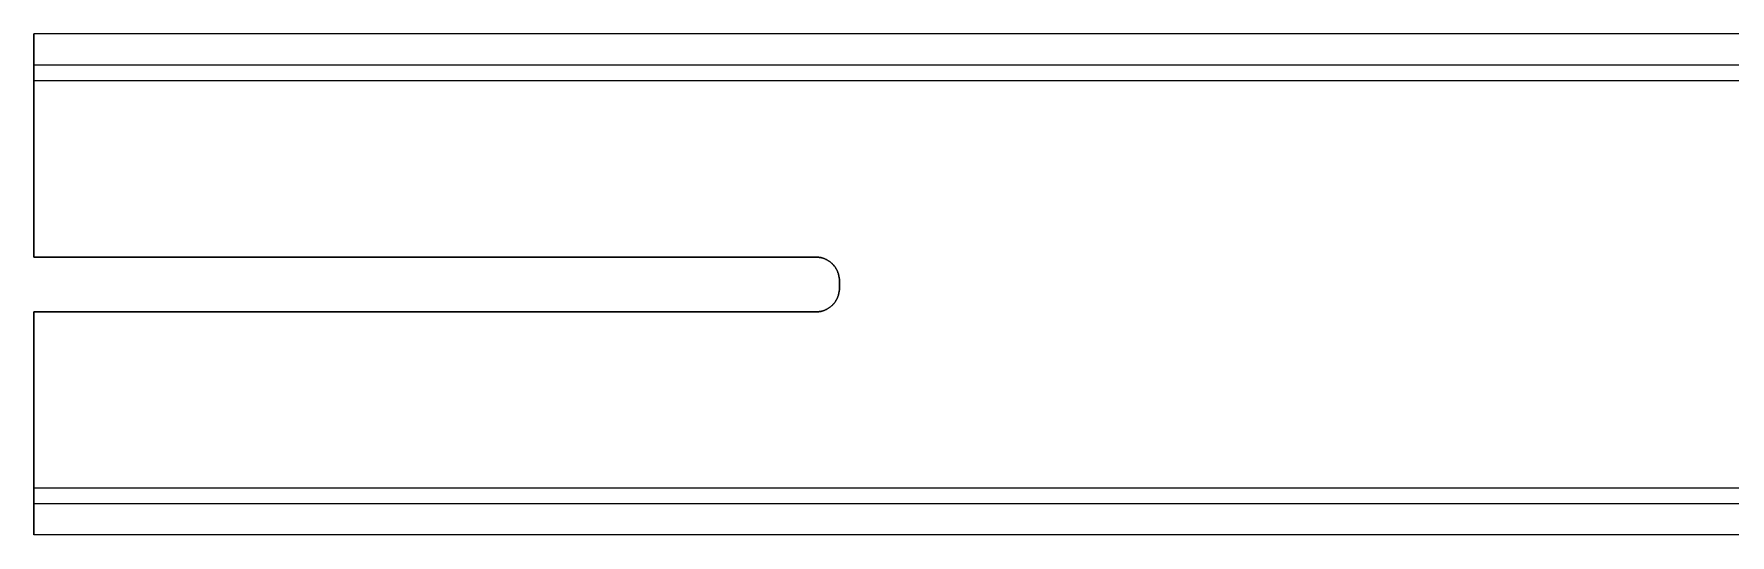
# Model space of a CAD drawing. Header units: inches. Extents: x 2 to 134, y 2 to 86.
# Drawn here: x 21.08 to 34.64, y 43.17 to 47.17 of the extents above; entities that cross this region are included whole.
import ezdxf

# ---------------------------------------------------------------- set-up
doc = ezdxf.new("R2010")
doc.units = ezdxf.units.IN
doc.header["$MEASUREMENT"] = 0

msp = doc.modelspace()

# ---------------------------------------------------------------- linework, layer by layer
at = {"layer": 'OUTLINE'}
for p, q in [((88.92, 47.167), (21.08, 47.167)), ((88.92, 47.167), (21.08, 47.167)), ((21.08, 47.167), (21.08, 47.167)), ((21.08, 47.167), (21.08, 47.166)), ((21.08, 47.166), (21.08, 47.167)), ((21.08, 47.167), (21.08, 47.167)), ((21.08, 47.166), (21.08, 47.166)), ((21.08, 47.166), (21.08, 47.165)), ((21.08, 47.165), (21.08, 47.166)), ((21.08, 47.166), (21.08, 47.166)), ((21.08, 47.165), (21.08, 47.164)), ((21.08, 47.164), (21.08, 47.165)), ((21.08, 47.164), (21.08, 47.163)), ((21.08, 47.163), (21.08, 47.164)), ((21.08, 47.163), (21.08, 47.161)), ((21.08, 47.161), (21.08, 47.163)), ((21.08, 47.161), (21.08, 47.159)), ((21.08, 47.159), (21.08, 47.161)), ((21.08, 47.159), (21.08, 47.158)), ((21.08, 47.158), (21.08, 47.159)), ((21.08, 47.158), (21.08, 47.155)), ((21.08, 47.155), (21.08, 47.158)), ((21.08, 47.155), (21.08, 47.153)), ((21.08, 47.153), (21.08, 47.155)), ((21.08, 47.153), (21.08, 47.151)), ((21.08, 47.151), (21.08, 47.153)), ((21.08, 47.151), (21.08, 47.148)), ((21.08, 47.148), (21.08, 47.151)), ((21.08, 47.148), (21.08, 47.145)), ((21.08, 47.145), (21.08, 47.148)), ((21.08, 47.145), (21.08, 47.142)), ((21.08, 47.142), (21.08, 47.145)), ((21.08, 47.142), (21.08, 47.138)), ((21.08, 47.138), (21.08, 47.142)), ((21.08, 47.138), (21.08, 47.134)), ((21.08, 47.134), (21.08, 47.138)), ((21.08, 47.134), (21.08, 47.131)), ((21.08, 47.131), (21.08, 47.134)), ((21.08, 47.131), (21.08, 47.127)), ((21.08, 47.127), (21.08, 47.131)), ((21.08, 47.127), (21.08, 47.122)), ((21.08, 47.122), (21.08, 47.127)), ((21.08, 47.122), (21.08, 47.118)), ((21.08, 47.118), (21.08, 47.122)), ((21.08, 47.118), (21.08, 47.113)), ((21.08, 47.113), (21.08, 47.118)), ((21.08, 47.113), (21.08, 47.108)), ((21.08, 47.108), (21.08, 47.113)), ((21.08, 47.108), (21.08, 47.103)), ((21.08, 47.103), (21.08, 47.108)), ((21.08, 47.103), (21.08, 47.098)), ((21.08, 47.098), (21.08, 47.103)), ((21.08, 47.098), (21.08, 47.093)), ((21.08, 47.093), (21.08, 47.098)), ((21.08, 47.093), (21.08, 47.087)), ((21.08, 47.087), (21.08, 47.093)), ((21.08, 47.087), (21.08, 47.082)), ((21.08, 47.082), (21.08, 47.087)), ((21.08, 47.082), (21.08, 47.076)), ((21.08, 47.076), (21.08, 47.082)), ((21.08, 47.076), (21.08, 47.07)), ((21.08, 47.07), (21.08, 47.076)), ((21.08, 47.07), (21.08, 47.063)), ((21.08, 47.063), (21.08, 47.07)), ((21.08, 47.063), (21.08, 47.057)), ((21.08, 47.057), (21.08, 47.063)), ((21.08, 47.057), (21.08, 47.05)), ((21.08, 47.05), (21.08, 47.057)), ((21.08, 47.05), (21.08, 47.044)), ((21.08, 47.044), (21.08, 47.05)), ((21.08, 47.044), (21.08, 47.037)), ((21.08, 47.037), (21.08, 47.044)), ((21.08, 47.037), (21.08, 47.03)), ((21.08, 47.03), (21.08, 47.037)), ((21.08, 47.03), (21.08, 47.022)), ((21.08, 47.022), (21.08, 47.03)), ((21.08, 47.022), (21.08, 47.015)), ((21.08, 47.015), (21.08, 47.022)), ((21.08, 47.015), (21.08, 47.008)), ((21.08, 47.008), (21.08, 47.015)), ((21.08, 47.008), (21.08, 47)), ((21.08, 47), (21.08, 47.008)), ((21.08, 47), (21.08, 46.992)), ((21.08, 46.992), (21.08, 47)), ((21.08, 46.992), (21.08, 46.984)), ((21.08, 46.984), (21.08, 46.992)), ((21.08, 46.984), (21.08, 46.977)), ((21.08, 46.977), (21.08, 46.984)), ((21.08, 46.977), (21.08, 46.968)), ((21.08, 46.968), (21.08, 46.977)), ((21.08, 46.968), (21.08, 46.96)), ((21.08, 46.96), (21.08, 46.968)), ((21.08, 46.96), (21.08, 46.952)), ((21.08, 46.952), (21.08, 46.96)), ((21.08, 46.952), (21.08, 46.944)), ((21.08, 46.944), (21.08, 46.952)), ((21.08, 46.944), (21.08, 46.935)), ((21.08, 46.935), (21.08, 46.944)), ((21.08, 46.935), (21.08, 46.927)), ((21.08, 46.927), (21.08, 46.935)), ((21.08, 46.927), (21.08, 46.918)), ((21.08, 46.918), (21.08, 46.927)), ((21.08, 46.918), (21.08, 46.909)), ((21.08, 46.909), (21.08, 46.918)), ((21.08, 46.916), (21.08, 46.917)), ((21.08, 46.917), (21.08, 46.917)), ((21.08, 46.917), (21.08, 46.917)), ((21.08, 46.917), (21.08, 46.917)), ((21.08, 46.917), (21.08, 46.917)), ((21.08, 46.917), (21.08, 46.916)), ((88.92, 46.917), (21.08, 46.917)), ((88.92, 46.917), (21.08, 46.917)), ((21.08, 46.915), (21.08, 46.916)), ((21.08, 46.916), (21.08, 46.916)), ((21.08, 46.916), (21.08, 46.916)), ((21.08, 46.916), (21.08, 46.916)), ((21.08, 46.916), (21.08, 46.916)), ((21.08, 46.916), (21.08, 46.915)), ((21.08, 46.914), (21.08, 46.915)), ((21.08, 46.915), (21.08, 46.915)), ((21.08, 46.915), (21.08, 46.915)), ((21.08, 46.915), (21.08, 46.914)), ((21.08, 46.913), (21.08, 46.914)), ((21.08, 46.914), (21.08, 46.914)), ((21.08, 46.914), (21.08, 46.914)), ((21.08, 46.914), (21.08, 46.913)), ((21.08, 46.912), (21.08, 46.913)), ((21.08, 46.913), (21.08, 46.912)), ((21.08, 46.911), (21.08, 46.912)), ((21.08, 46.912), (21.08, 46.911)), ((21.08, 46.91), (21.08, 46.911)), ((21.08, 46.911), (21.08, 46.91)), ((21.08, 46.909), (21.08, 46.91)), ((21.08, 46.91), (21.08, 46.909)), ((21.08, 46.909), (21.08, 46.901)), ((21.08, 46.908), (21.08, 46.909)), ((21.08, 46.909), (21.08, 46.908)), ((21.08, 46.901), (21.08, 46.909)), ((21.08, 46.907), (21.08, 46.908)), ((21.08, 46.908), (21.08, 46.907)), ((21.08, 46.906), (21.08, 46.907)), ((21.08, 46.907), (21.08, 46.906)), ((21.08, 46.905), (21.08, 46.906)), ((21.08, 46.906), (21.08, 46.905)), ((21.08, 46.903), (21.08, 46.905)), ((21.08, 46.905), (21.08, 46.903)), ((21.08, 46.902), (21.08, 46.903)), ((21.08, 46.903), (21.08, 46.902)), ((21.08, 46.9), (21.08, 46.902)), ((21.08, 46.902), (21.08, 46.9)), ((21.08, 46.901), (21.08, 46.892)), ((21.08, 46.892), (21.08, 46.901)), ((21.08, 46.899), (21.08, 46.9)), ((21.08, 46.9), (21.08, 46.899)), ((21.08, 46.897), (21.08, 46.899)), ((21.08, 46.899), (21.08, 46.897)), ((21.08, 46.896), (21.08, 46.897)), ((21.08, 46.897), (21.08, 46.896)), ((21.08, 46.894), (21.08, 46.896)), ((21.08, 46.896), (21.08, 46.894)), ((21.08, 46.892), (21.08, 46.894)), ((21.08, 46.894), (21.08, 46.892)), ((21.08, 46.892), (21.08, 46.883)), ((21.08, 46.89), (21.08, 46.892)), ((21.08, 46.892), (21.08, 46.89)), ((21.08, 46.883), (21.08, 46.892)), ((21.08, 46.888), (21.08, 46.89)), ((21.08, 46.89), (21.08, 46.888)), ((21.08, 46.886), (21.08, 46.888)), ((21.08, 46.888), (21.08, 46.886)), ((21.08, 46.884), (21.08, 46.886)), ((21.08, 46.886), (21.08, 46.884)), ((21.08, 46.882), (21.08, 46.884)), ((21.08, 46.884), (21.08, 46.882)), ((21.08, 46.883), (21.08, 46.874)), ((21.08, 46.874), (21.08, 46.883)), ((21.08, 46.88), (21.08, 46.882)), ((21.08, 46.882), (21.08, 46.88)), ((21.08, 46.878), (21.08, 46.88)), ((21.08, 46.88), (21.08, 46.878)), ((21.08, 46.876), (21.08, 46.878)), ((21.08, 46.878), (21.08, 46.876)), ((21.08, 46.873), (21.08, 46.876)), ((21.08, 46.876), (21.08, 46.873)), ((21.08, 46.874), (21.08, 46.865)), ((21.08, 46.865), (21.08, 46.874)), ((21.08, 46.871), (21.08, 46.873)), ((21.08, 46.873), (21.08, 46.871)), ((21.08, 46.869), (21.08, 46.871)), ((21.08, 46.871), (21.08, 46.869)), ((21.08, 46.866), (21.08, 46.869)), ((21.08, 46.869), (21.08, 46.866)), ((21.08, 46.864), (21.08, 46.866)), ((21.08, 46.866), (21.08, 46.864)), ((21.08, 46.865), (21.08, 46.856)), ((21.08, 46.856), (21.08, 46.865)), ((21.08, 46.861), (21.08, 46.864)), ((21.08, 46.864), (21.08, 46.861)), ((21.08, 46.859), (21.08, 46.861)), ((21.08, 46.861), (21.08, 46.859)), ((21.08, 46.856), (21.08, 46.859)), ((21.08, 46.859), (21.08, 46.856)), ((21.08, 46.856), (21.08, 46.847)), ((21.08, 46.853), (21.08, 46.856)), ((21.08, 46.856), (21.08, 46.853)), ((21.08, 46.847), (21.08, 46.856)), ((21.08, 46.851), (21.08, 46.853)), ((21.08, 46.853), (21.08, 46.851)), ((21.08, 46.848), (21.08, 46.851)), ((21.08, 46.851), (21.08, 46.848)), ((21.08, 46.845), (21.08, 46.848)), ((21.08, 46.848), (21.08, 46.845)), ((21.08, 46.847), (21.08, 46.838)), ((21.08, 46.838), (21.08, 46.847)), ((21.08, 46.842), (21.08, 46.845)), ((21.08, 46.845), (21.08, 46.842)), ((21.08, 46.84), (21.08, 46.842)), ((21.08, 46.842), (21.08, 46.84)), ((21.08, 46.837), (21.08, 46.84)), ((21.08, 46.84), (21.08, 46.837)), ((21.08, 46.838), (21.08, 46.828)), ((21.08, 46.828), (21.08, 46.838)), ((21.08, 46.834), (21.08, 46.837)), ((21.08, 46.837), (21.08, 46.834)), ((21.08, 46.831), (21.08, 46.834)), ((21.08, 46.834), (21.08, 46.831)), ((21.08, 46.828), (21.08, 46.831)), ((21.08, 46.831), (21.08, 46.828)), ((21.08, 46.828), (21.08, 46.819)), ((21.08, 46.825), (21.08, 46.828)), ((21.08, 46.828), (21.08, 46.825)), ((21.08, 46.819), (21.08, 46.828)), ((21.08, 46.822), (21.08, 46.825)), ((21.08, 46.825), (21.08, 46.822)), ((21.08, 46.819), (21.08, 46.822)), ((21.08, 46.822), (21.08, 46.819)), ((21.08, 46.819), (21.08, 46.81)), ((21.08, 46.816), (21.08, 46.819)), ((21.08, 46.819), (21.08, 46.816)), ((21.08, 46.81), (21.08, 46.819)), ((21.08, 46.813), (21.08, 46.816)), ((21.08, 46.816), (21.08, 46.813)), ((21.08, 46.81), (21.08, 46.813)), ((21.08, 46.813), (21.08, 46.81)), ((21.08, 46.81), (21.08, 46.801)), ((21.08, 46.807), (21.08, 46.81)), ((21.08, 46.81), (21.08, 46.807)), ((21.08, 46.801), (21.08, 46.81)), ((21.08, 46.804), (21.08, 46.807)), ((21.08, 46.807), (21.08, 46.804)), ((21.08, 46.801), (21.08, 46.804)), ((21.08, 46.804), (21.08, 46.801)), ((21.08, 46.801), (21.08, 46.792)), ((21.08, 46.798), (21.08, 46.801)), ((21.08, 46.801), (21.08, 46.798)), ((21.08, 46.792), (21.08, 46.801)), ((21.08, 46.795), (21.08, 46.798)), ((21.08, 46.798), (21.08, 46.795)), ((21.08, 46.792), (21.08, 46.795)), ((21.08, 46.795), (21.08, 46.792)), ((88.92, 46.792), (21.08, 46.792)), ((88.92, 46.792), (21.08, 46.792)), ((21.08, 45.385), (21.08, 46.792)), ((88.92, 46.792), (21.08, 46.792)), ((21.08, 45.385), (21.08, 46.792)), ((21.08, 46.792), (21.08, 45.385)), ((88.92, 46.792), (21.08, 46.792)), ((21.08, 46.792), (21.08, 45.385)), ((27.33, 45.385), (21.08, 45.385)), ((21.08, 45.385), (27.33, 45.385)), ((21.08, 45.385), (27.33, 45.385)), ((21.08, 45.385), (27.33, 45.385)), ((27.33, 45.385), (27.334, 45.385)), ((27.33, 45.385), (27.334, 45.385)), ((27.33, 45.385), (27.334, 45.385)), ((27.334, 45.385), (27.33, 45.385)), ((27.334, 45.385), (27.339, 45.385)), ((27.334, 45.385), (27.339, 45.385)), ((27.334, 45.385), (27.339, 45.385)), ((27.339, 45.385), (27.334, 45.385)), ((27.339, 45.385), (27.343, 45.385)), ((27.339, 45.385), (27.343, 45.385)), ((27.339, 45.385), (27.343, 45.385)), ((27.343, 45.385), (27.339, 45.385)), ((27.343, 45.385), (27.348, 45.385)), ((27.343, 45.385), (27.348, 45.385)), ((27.343, 45.385), (27.348, 45.385)), ((27.348, 45.385), (27.343, 45.385)), ((27.348, 45.385), (27.352, 45.384)), ((27.348, 45.385), (27.352, 45.384)), ((27.348, 45.385), (27.352, 45.384)), ((27.352, 45.384), (27.348, 45.385)), ((27.352, 45.384), (27.357, 45.383)), ((27.352, 45.384), (27.357, 45.383)), ((27.352, 45.384), (27.357, 45.383)), ((27.357, 45.383), (27.352, 45.384)), ((27.357, 45.383), (27.362, 45.383)), ((27.357, 45.383), (27.362, 45.383)), ((27.357, 45.383), (27.362, 45.383)), ((27.362, 45.383), (27.357, 45.383)), ((27.362, 45.383), (27.366, 45.382)), ((27.362, 45.383), (27.366, 45.382)), ((27.362, 45.383), (27.366, 45.382)), ((27.366, 45.382), (27.362, 45.383)), ((27.366, 45.382), (27.371, 45.381)), ((27.366, 45.382), (27.371, 45.381)), ((27.366, 45.382), (27.371, 45.381)), ((27.371, 45.381), (27.366, 45.382)), ((27.371, 45.381), (27.375, 45.38)), ((27.371, 45.381), (27.375, 45.38)), ((27.371, 45.381), (27.375, 45.38)), ((27.375, 45.38), (27.371, 45.381)), ((27.375, 45.38), (27.38, 45.379)), ((27.375, 45.38), (27.38, 45.379)), ((27.375, 45.38), (27.38, 45.379)), ((27.38, 45.379), (27.375, 45.38)), ((27.38, 45.379), (27.384, 45.377)), ((27.38, 45.379), (27.384, 45.377)), ((27.38, 45.379), (27.384, 45.377)), ((27.384, 45.377), (27.38, 45.379)), ((27.384, 45.377), (27.388, 45.376)), ((27.384, 45.377), (27.388, 45.376)), ((27.384, 45.377), (27.388, 45.376)), ((27.388, 45.376), (27.384, 45.377)), ((27.388, 45.376), (27.393, 45.374)), ((27.388, 45.376), (27.393, 45.374)), ((27.388, 45.376), (27.393, 45.374)), ((27.393, 45.374), (27.388, 45.376)), ((27.393, 45.374), (27.397, 45.373)), ((27.393, 45.374), (27.397, 45.373)), ((27.393, 45.374), (27.397, 45.373)), ((27.397, 45.373), (27.393, 45.374)), ((27.397, 45.373), (27.401, 45.371)), ((27.397, 45.373), (27.401, 45.371)), ((27.397, 45.373), (27.401, 45.371)), ((27.401, 45.371), (27.397, 45.373)), ((27.401, 45.371), (27.406, 45.369)), ((27.401, 45.371), (27.406, 45.369)), ((27.401, 45.371), (27.406, 45.369)), ((27.406, 45.369), (27.401, 45.371)), ((27.406, 45.369), (27.41, 45.367)), ((27.406, 45.369), (27.41, 45.367)), ((27.406, 45.369), (27.41, 45.367)), ((27.41, 45.367), (27.406, 45.369)), ((27.41, 45.367), (27.414, 45.365)), ((27.41, 45.367), (27.414, 45.365)), ((27.41, 45.367), (27.414, 45.365)), ((27.414, 45.365), (27.41, 45.367)), ((27.414, 45.365), (27.418, 45.363)), ((27.414, 45.365), (27.418, 45.363)), ((27.414, 45.365), (27.418, 45.363)), ((27.418, 45.363), (27.414, 45.365)), ((27.418, 45.363), (27.422, 45.361)), ((27.418, 45.363), (27.422, 45.361)), ((27.418, 45.363), (27.422, 45.361)), ((27.422, 45.361), (27.418, 45.363)), ((27.422, 45.361), (27.426, 45.359)), ((27.422, 45.361), (27.426, 45.359)), ((27.422, 45.361), (27.426, 45.359)), ((27.426, 45.359), (27.422, 45.361)), ((27.426, 45.359), (27.43, 45.356)), ((27.426, 45.359), (27.43, 45.356)), ((27.426, 45.359), (27.43, 45.356)), ((27.43, 45.356), (27.426, 45.359)), ((27.43, 45.356), (27.434, 45.354)), ((27.43, 45.356), (27.434, 45.354)), ((27.43, 45.356), (27.434, 45.354)), ((27.434, 45.354), (27.43, 45.356)), ((27.434, 45.354), (27.438, 45.351)), ((27.434, 45.354), (27.438, 45.351)), ((27.434, 45.354), (27.438, 45.351)), ((27.438, 45.351), (27.434, 45.354)), ((27.438, 45.351), (27.441, 45.349)), ((27.438, 45.351), (27.441, 45.349)), ((27.438, 45.351), (27.441, 45.349)), ((27.441, 45.349), (27.438, 45.351)), ((27.441, 45.349), (27.445, 45.346)), ((27.441, 45.349), (27.445, 45.346)), ((27.441, 45.349), (27.445, 45.346)), ((27.445, 45.346), (27.441, 45.349)), ((27.445, 45.346), (27.448, 45.343)), ((27.445, 45.346), (27.448, 45.343)), ((27.445, 45.346), (27.448, 45.343)), ((27.448, 45.343), (27.445, 45.346)), ((27.448, 45.343), (27.452, 45.34)), ((27.448, 45.343), (27.452, 45.34)), ((27.448, 45.343), (27.452, 45.34)), ((27.452, 45.34), (27.448, 45.343)), ((27.452, 45.34), (27.455, 45.337)), ((27.452, 45.34), (27.455, 45.337)), ((27.452, 45.34), (27.455, 45.337)), ((27.455, 45.337), (27.452, 45.34)), ((27.455, 45.337), (27.459, 45.334)), ((27.455, 45.337), (27.459, 45.334)), ((27.455, 45.337), (27.459, 45.334)), ((27.459, 45.334), (27.455, 45.337)), ((27.459, 45.334), (27.462, 45.33)), ((27.459, 45.334), (27.462, 45.33)), ((27.459, 45.334), (27.462, 45.33)), ((27.462, 45.33), (27.459, 45.334)), ((27.462, 45.33), (27.465, 45.327)), ((27.462, 45.33), (27.465, 45.327)), ((27.462, 45.33), (27.465, 45.327)), ((27.465, 45.327), (27.462, 45.33)), ((27.465, 45.327), (27.468, 45.324)), ((27.465, 45.327), (27.468, 45.324)), ((27.465, 45.327), (27.468, 45.324)), ((27.468, 45.324), (27.465, 45.327)), ((27.468, 45.324), (27.472, 45.32)), ((27.468, 45.324), (27.472, 45.32)), ((27.468, 45.324), (27.472, 45.32)), ((27.472, 45.32), (27.468, 45.324)), ((27.472, 45.32), (27.474, 45.317)), ((27.472, 45.32), (27.474, 45.317)), ((27.472, 45.32), (27.474, 45.317)), ((27.474, 45.317), (27.472, 45.32)), ((27.474, 45.317), (27.477, 45.313)), ((27.474, 45.317), (27.477, 45.313)), ((27.474, 45.317), (27.477, 45.313)), ((27.477, 45.313), (27.474, 45.317)), ((27.477, 45.313), (27.48, 45.31)), ((27.477, 45.313), (27.48, 45.31)), ((27.477, 45.313), (27.48, 45.31)), ((27.48, 45.31), (27.477, 45.313)), ((27.48, 45.31), (27.483, 45.306)), ((27.48, 45.31), (27.483, 45.306)), ((27.48, 45.31), (27.483, 45.306)), ((27.483, 45.306), (27.48, 45.31)), ((27.483, 45.306), (27.485, 45.302)), ((27.483, 45.306), (27.485, 45.302)), ((27.483, 45.306), (27.485, 45.302)), ((27.485, 45.302), (27.483, 45.306)), ((27.485, 45.302), (27.488, 45.298)), ((27.485, 45.302), (27.488, 45.298)), ((27.485, 45.302), (27.488, 45.298)), ((27.488, 45.298), (27.485, 45.302)), ((27.488, 45.298), (27.49, 45.294)), ((27.488, 45.298), (27.49, 45.294)), ((27.488, 45.298), (27.49, 45.294)), ((27.49, 45.294), (27.488, 45.298)), ((27.49, 45.294), (27.493, 45.29)), ((27.49, 45.294), (27.493, 45.29)), ((27.49, 45.294), (27.493, 45.29)), ((27.493, 45.29), (27.49, 45.294)), ((27.493, 45.29), (27.495, 45.286)), ((27.493, 45.29), (27.495, 45.286)), ((27.493, 45.29), (27.495, 45.286)), ((27.495, 45.286), (27.493, 45.29)), ((27.495, 45.286), (27.497, 45.282)), ((27.495, 45.286), (27.497, 45.282)), ((27.495, 45.286), (27.497, 45.282)), ((27.497, 45.282), (27.495, 45.286)), ((27.497, 45.282), (27.499, 45.278)), ((27.497, 45.282), (27.499, 45.278)), ((27.497, 45.282), (27.499, 45.278)), ((27.499, 45.278), (27.497, 45.282)), ((27.499, 45.278), (27.501, 45.274)), ((27.499, 45.278), (27.501, 45.274)), ((27.499, 45.278), (27.501, 45.274)), ((27.501, 45.274), (27.499, 45.278)), ((27.501, 45.274), (27.503, 45.27)), ((27.501, 45.274), (27.503, 45.27)), ((27.501, 45.274), (27.503, 45.27)), ((27.503, 45.27), (27.501, 45.274)), ((27.503, 45.27), (27.504, 45.265)), ((27.503, 45.27), (27.504, 45.265)), ((27.503, 45.27), (27.504, 45.265)), ((27.504, 45.265), (27.503, 45.27)), ((27.504, 45.265), (27.506, 45.261)), ((27.504, 45.265), (27.506, 45.261)), ((27.504, 45.265), (27.506, 45.261)), ((27.506, 45.261), (27.504, 45.265)), ((27.506, 45.261), (27.508, 45.257)), ((27.506, 45.261), (27.508, 45.257)), ((27.506, 45.261), (27.508, 45.257)), ((27.508, 45.257), (27.506, 45.261)), ((27.508, 45.257), (27.509, 45.252)), ((27.508, 45.257), (27.509, 45.252)), ((27.508, 45.257), (27.509, 45.252)), ((27.509, 45.252), (27.508, 45.257)), ((27.509, 45.252), (27.51, 45.248)), ((27.509, 45.252), (27.51, 45.248)), ((27.509, 45.252), (27.51, 45.248)), ((27.51, 45.248), (27.509, 45.252)), ((27.51, 45.248), (27.511, 45.243)), ((27.51, 45.248), (27.511, 45.243)), ((27.51, 45.248), (27.511, 45.243)), ((27.511, 45.243), (27.51, 45.248)), ((27.511, 45.243), (27.512, 45.239)), ((27.511, 45.243), (27.512, 45.239)), ((27.511, 45.243), (27.512, 45.239)), ((27.512, 45.239), (27.511, 45.243)), ((27.512, 45.239), (27.513, 45.234)), ((27.512, 45.239), (27.513, 45.234)), ((27.512, 45.239), (27.513, 45.234)), ((27.513, 45.234), (27.512, 45.239)), ((27.513, 45.234), (27.514, 45.23)), ((27.513, 45.234), (27.514, 45.23)), ((27.513, 45.234), (27.514, 45.23)), ((27.514, 45.23), (27.513, 45.234)), ((27.514, 45.23), (27.515, 45.225)), ((27.514, 45.23), (27.515, 45.225)), ((27.514, 45.23), (27.515, 45.225)), ((27.515, 45.225), (27.514, 45.23)), ((27.515, 45.225), (27.516, 45.221)), ((27.515, 45.225), (27.516, 45.221)), ((27.515, 45.225), (27.516, 45.221)), ((27.516, 45.221), (27.515, 45.225)), ((27.516, 45.221), (27.516, 45.216)), ((27.516, 45.221), (27.516, 45.216)), ((27.516, 45.221), (27.516, 45.216)), ((27.516, 45.216), (27.516, 45.221)), ((27.516, 45.216), (27.517, 45.212)), ((27.516, 45.216), (27.517, 45.212)), ((27.516, 45.216), (27.517, 45.212)), ((27.517, 45.212), (27.516, 45.216)), ((27.517, 45.212), (27.517, 45.207)), ((27.517, 45.212), (27.517, 45.207)), ((27.517, 45.212), (27.517, 45.207)), ((27.517, 45.207), (27.517, 45.212)), ((27.517, 45.207), (27.517, 45.203)), ((27.517, 45.207), (27.517, 45.203)), ((27.517, 45.207), (27.517, 45.203)), ((27.517, 45.203), (27.517, 45.207)), ((27.517, 45.203), (27.517, 45.198)), ((27.517, 45.203), (27.517, 45.198)), ((27.517, 45.203), (27.517, 45.198)), ((27.517, 45.198), (27.517, 45.203)), ((27.517, 45.135), (27.517, 45.198)), ((27.517, 45.198), (27.517, 45.135)), ((27.517, 45.198), (27.517, 45.135)), ((27.517, 45.198), (27.517, 45.135)), ((27.468, 45.009), (27.465, 45.006)), ((27.465, 45.006), (27.468, 45.009)), ((27.468, 45.009), (27.465, 45.006)), ((27.468, 45.009), (27.465, 45.006)), ((27.472, 45.013), (27.468, 45.009)), ((27.468, 45.009), (27.472, 45.013)), ((27.472, 45.013), (27.468, 45.009)), ((27.472, 45.013), (27.468, 45.009)), ((27.474, 45.016), (27.472, 45.013)), ((27.472, 45.013), (27.474, 45.016)), ((27.474, 45.016), (27.472, 45.013)), ((27.474, 45.016), (27.472, 45.013)), ((27.477, 45.02), (27.474, 45.016)), ((27.474, 45.016), (27.477, 45.02)), ((27.477, 45.02), (27.474, 45.016)), ((27.477, 45.02), (27.474, 45.016)), ((27.48, 45.024), (27.477, 45.02)), ((27.477, 45.02), (27.48, 45.024)), ((27.48, 45.024), (27.477, 45.02)), ((27.48, 45.024), (27.477, 45.02)), ((27.483, 45.027), (27.48, 45.024)), ((27.48, 45.024), (27.483, 45.027)), ((27.483, 45.027), (27.48, 45.024)), ((27.483, 45.027), (27.48, 45.024)), ((27.485, 45.031), (27.483, 45.027)), ((27.483, 45.027), (27.485, 45.031)), ((27.485, 45.031), (27.483, 45.027)), ((27.485, 45.031), (27.483, 45.027)), ((27.488, 45.035), (27.485, 45.031)), ((27.485, 45.031), (27.488, 45.035)), ((27.488, 45.035), (27.485, 45.031)), ((27.488, 45.035), (27.485, 45.031)), ((27.49, 45.039), (27.488, 45.035)), ((27.488, 45.035), (27.49, 45.039)), ((27.49, 45.039), (27.488, 45.035)), ((27.49, 45.039), (27.488, 45.035)), ((27.493, 45.043), (27.49, 45.039)), ((27.49, 45.039), (27.493, 45.043)), ((27.493, 45.043), (27.49, 45.039)), ((27.493, 45.043), (27.49, 45.039)), ((27.495, 45.047), (27.493, 45.043)), ((27.493, 45.043), (27.495, 45.047)), ((27.495, 45.047), (27.493, 45.043)), ((27.495, 45.047), (27.493, 45.043)), ((27.497, 45.051), (27.495, 45.047)), ((27.495, 45.047), (27.497, 45.051)), ((27.497, 45.051), (27.495, 45.047)), ((27.497, 45.051), (27.495, 45.047)), ((27.499, 45.055), (27.497, 45.051)), ((27.497, 45.051), (27.499, 45.055)), ((27.499, 45.055), (27.497, 45.051)), ((27.499, 45.055), (27.497, 45.051)), ((27.501, 45.059), (27.499, 45.055)), ((27.499, 45.055), (27.501, 45.059)), ((27.501, 45.059), (27.499, 45.055)), ((27.501, 45.059), (27.499, 45.055)), ((27.503, 45.064), (27.501, 45.059)), ((27.501, 45.059), (27.503, 45.064)), ((27.503, 45.064), (27.501, 45.059)), ((27.503, 45.064), (27.501, 45.059)), ((27.504, 45.068), (27.503, 45.064)), ((27.503, 45.064), (27.504, 45.068)), ((27.504, 45.068), (27.503, 45.064)), ((27.504, 45.068), (27.503, 45.064)), ((27.506, 45.072), (27.504, 45.068)), ((27.504, 45.068), (27.506, 45.072)), ((27.506, 45.072), (27.504, 45.068)), ((27.506, 45.072), (27.504, 45.068)), ((27.508, 45.077), (27.506, 45.072)), ((27.506, 45.072), (27.508, 45.077)), ((27.508, 45.077), (27.506, 45.072)), ((27.508, 45.077), (27.506, 45.072)), ((27.509, 45.081), (27.508, 45.077)), ((27.508, 45.077), (27.509, 45.081)), ((27.509, 45.081), (27.508, 45.077)), ((27.509, 45.081), (27.508, 45.077)), ((27.51, 45.085), (27.509, 45.081)), ((27.509, 45.081), (27.51, 45.085)), ((27.51, 45.085), (27.509, 45.081)), ((27.51, 45.085), (27.509, 45.081)), ((27.511, 45.09), (27.51, 45.085)), ((27.51, 45.085), (27.511, 45.09)), ((27.511, 45.09), (27.51, 45.085)), ((27.511, 45.09), (27.51, 45.085)), ((27.512, 45.094), (27.511, 45.09)), ((27.511, 45.09), (27.512, 45.094)), ((27.512, 45.094), (27.511, 45.09)), ((27.512, 45.094), (27.511, 45.09)), ((27.513, 45.099), (27.512, 45.094)), ((27.512, 45.094), (27.513, 45.099)), ((27.513, 45.099), (27.512, 45.094)), ((27.513, 45.099), (27.512, 45.094)), ((27.514, 45.103), (27.513, 45.099)), ((27.513, 45.099), (27.514, 45.103)), ((27.514, 45.103), (27.513, 45.099)), ((27.514, 45.103), (27.513, 45.099)), ((27.515, 45.108), (27.514, 45.103)), ((27.514, 45.103), (27.515, 45.108)), ((27.515, 45.108), (27.514, 45.103)), ((27.515, 45.108), (27.514, 45.103)), ((27.516, 45.112), (27.515, 45.108)), ((27.515, 45.108), (27.516, 45.112)), ((27.516, 45.112), (27.515, 45.108)), ((27.516, 45.112), (27.515, 45.108)), ((27.517, 45.122), (27.516, 45.117)), ((27.516, 45.117), (27.517, 45.122)), ((27.517, 45.122), (27.516, 45.117)), ((27.517, 45.122), (27.516, 45.117)), ((27.516, 45.117), (27.516, 45.112)), ((27.516, 45.112), (27.516, 45.117)), ((27.516, 45.117), (27.516, 45.112)), ((27.516, 45.117), (27.516, 45.112)), ((27.517, 45.135), (27.517, 45.131)), ((27.517, 45.131), (27.517, 45.135)), ((27.517, 45.135), (27.517, 45.131)), ((27.517, 45.135), (27.517, 45.131)), ((27.517, 45.131), (27.517, 45.126)), ((27.517, 45.126), (27.517, 45.131)), ((27.517, 45.131), (27.517, 45.126)), ((27.517, 45.131), (27.517, 45.126)), ((27.517, 45.126), (27.517, 45.122)), ((27.517, 45.122), (27.517, 45.126)), ((27.517, 45.126), (27.517, 45.122)), ((27.517, 45.126), (27.517, 45.122)), ((21.08, 43.542), (21.08, 44.948)), ((27.33, 44.948), (21.08, 44.948)), ((21.08, 44.948), (21.08, 43.542)), ((21.08, 44.948), (21.08, 43.542)), ((27.33, 44.948), (21.08, 44.948)), ((21.08, 44.948), (27.33, 44.948)), ((27.33, 44.948), (21.08, 44.948)), ((21.08, 43.542), (21.08, 44.948)), ((27.334, 44.948), (27.33, 44.948)), ((27.33, 44.948), (27.334, 44.948)), ((27.334, 44.948), (27.33, 44.948)), ((27.334, 44.948), (27.33, 44.948)), ((27.339, 44.948), (27.334, 44.948)), ((27.334, 44.948), (27.339, 44.948)), ((27.339, 44.948), (27.334, 44.948)), ((27.339, 44.948), (27.334, 44.948)), ((27.343, 44.948), (27.339, 44.948)), ((27.339, 44.948), (27.343, 44.948)), ((27.343, 44.948), (27.339, 44.948)), ((27.343, 44.948), (27.339, 44.948)), ((27.348, 44.949), (27.343, 44.948)), ((27.343, 44.948), (27.348, 44.949)), ((27.348, 44.949), (27.343, 44.948)), ((27.348, 44.949), (27.343, 44.948)), ((27.352, 44.949), (27.348, 44.949)), ((27.348, 44.949), (27.352, 44.949)), ((27.352, 44.949), (27.348, 44.949)), ((27.352, 44.949), (27.348, 44.949)), ((27.357, 44.95), (27.352, 44.949)), ((27.352, 44.949), (27.357, 44.95)), ((27.357, 44.95), (27.352, 44.949)), ((27.357, 44.95), (27.352, 44.949)), ((27.362, 44.951), (27.357, 44.95)), ((27.357, 44.95), (27.362, 44.951)), ((27.362, 44.951), (27.357, 44.95)), ((27.362, 44.951), (27.357, 44.95)), ((27.366, 44.952), (27.362, 44.951)), ((27.362, 44.951), (27.366, 44.952)), ((27.366, 44.952), (27.362, 44.951)), ((27.366, 44.952), (27.362, 44.951)), ((27.371, 44.952), (27.366, 44.952)), ((27.366, 44.952), (27.371, 44.952)), ((27.371, 44.952), (27.366, 44.952)), ((27.371, 44.952), (27.366, 44.952)), ((27.375, 44.954), (27.371, 44.952)), ((27.371, 44.952), (27.375, 44.954)), ((27.375, 44.954), (27.371, 44.952)), ((27.375, 44.954), (27.371, 44.952)), ((27.38, 44.955), (27.375, 44.954)), ((27.375, 44.954), (27.38, 44.955)), ((27.38, 44.955), (27.375, 44.954)), ((27.38, 44.955), (27.375, 44.954)), ((27.384, 44.956), (27.38, 44.955)), ((27.38, 44.955), (27.384, 44.956)), ((27.384, 44.956), (27.38, 44.955)), ((27.384, 44.956), (27.38, 44.955)), ((27.388, 44.957), (27.384, 44.956)), ((27.384, 44.956), (27.388, 44.957)), ((27.388, 44.957), (27.384, 44.956)), ((27.388, 44.957), (27.384, 44.956)), ((27.393, 44.959), (27.388, 44.957)), ((27.388, 44.957), (27.393, 44.959)), ((27.393, 44.959), (27.388, 44.957)), ((27.393, 44.959), (27.388, 44.957)), ((27.397, 44.96), (27.393, 44.959)), ((27.393, 44.959), (27.397, 44.96)), ((27.397, 44.96), (27.393, 44.959)), ((27.397, 44.96), (27.393, 44.959)), ((27.401, 44.962), (27.397, 44.96)), ((27.397, 44.96), (27.401, 44.962)), ((27.401, 44.962), (27.397, 44.96)), ((27.401, 44.962), (27.397, 44.96)), ((27.406, 44.964), (27.401, 44.962)), ((27.401, 44.962), (27.406, 44.964)), ((27.406, 44.964), (27.401, 44.962)), ((27.406, 44.964), (27.401, 44.962)), ((27.41, 44.966), (27.406, 44.964)), ((27.406, 44.964), (27.41, 44.966)), ((27.41, 44.966), (27.406, 44.964)), ((27.41, 44.966), (27.406, 44.964)), ((27.414, 44.968), (27.41, 44.966)), ((27.41, 44.966), (27.414, 44.968)), ((27.414, 44.968), (27.41, 44.966)), ((27.414, 44.968), (27.41, 44.966)), ((27.418, 44.97), (27.414, 44.968)), ((27.414, 44.968), (27.418, 44.97)), ((27.418, 44.97), (27.414, 44.968)), ((27.418, 44.97), (27.414, 44.968)), ((27.422, 44.972), (27.418, 44.97)), ((27.418, 44.97), (27.422, 44.972)), ((27.422, 44.972), (27.418, 44.97)), ((27.422, 44.972), (27.418, 44.97)), ((27.426, 44.975), (27.422, 44.972)), ((27.422, 44.972), (27.426, 44.975)), ((27.426, 44.975), (27.422, 44.972)), ((27.426, 44.975), (27.422, 44.972)), ((27.43, 44.977), (27.426, 44.975)), ((27.426, 44.975), (27.43, 44.977)), ((27.43, 44.977), (27.426, 44.975)), ((27.43, 44.977), (27.426, 44.975)), ((27.434, 44.98), (27.43, 44.977)), ((27.43, 44.977), (27.434, 44.98)), ((27.434, 44.98), (27.43, 44.977)), ((27.434, 44.98), (27.43, 44.977)), ((27.438, 44.982), (27.434, 44.98)), ((27.434, 44.98), (27.438, 44.982)), ((27.438, 44.982), (27.434, 44.98)), ((27.438, 44.982), (27.434, 44.98)), ((27.441, 44.985), (27.438, 44.982)), ((27.438, 44.982), (27.441, 44.985)), ((27.441, 44.985), (27.438, 44.982)), ((27.441, 44.985), (27.438, 44.982)), ((27.445, 44.988), (27.441, 44.985)), ((27.441, 44.985), (27.445, 44.988)), ((27.445, 44.988), (27.441, 44.985)), ((27.445, 44.988), (27.441, 44.985)), ((27.448, 44.99), (27.445, 44.988)), ((27.445, 44.988), (27.448, 44.99)), ((27.448, 44.99), (27.445, 44.988)), ((27.448, 44.99), (27.445, 44.988)), ((27.452, 44.993), (27.448, 44.99)), ((27.448, 44.99), (27.452, 44.993)), ((27.452, 44.993), (27.448, 44.99)), ((27.452, 44.993), (27.448, 44.99)), ((27.455, 44.996), (27.452, 44.993)), ((27.452, 44.993), (27.455, 44.996)), ((27.455, 44.996), (27.452, 44.993)), ((27.455, 44.996), (27.452, 44.993)), ((27.459, 45), (27.455, 44.996)), ((27.455, 44.996), (27.459, 45)), ((27.459, 45), (27.455, 44.996)), ((27.459, 45), (27.455, 44.996)), ((27.462, 45.003), (27.459, 45)), ((27.459, 45), (27.462, 45.003)), ((27.462, 45.003), (27.459, 45)), ((27.462, 45.003), (27.459, 45)), ((27.465, 45.006), (27.462, 45.003)), ((27.462, 45.003), (27.465, 45.006)), ((27.465, 45.006), (27.462, 45.003)), ((27.465, 45.006), (27.462, 45.003)), ((88.92, 43.542), (21.08, 43.542)), ((21.08, 43.532), (21.08, 43.542)), ((21.08, 43.542), (21.08, 43.532)), ((21.08, 43.542), (21.08, 43.539)), ((21.08, 43.539), (21.08, 43.542)), ((88.92, 43.542), (21.08, 43.542)), ((88.92, 43.542), (21.08, 43.542)), ((88.92, 43.542), (21.08, 43.542)), ((21.08, 43.539), (21.08, 43.536)), ((21.08, 43.536), (21.08, 43.539)), ((21.08, 43.536), (21.08, 43.532)), ((21.08, 43.532), (21.08, 43.536)), ((21.08, 43.523), (21.08, 43.532)), ((21.08, 43.532), (21.08, 43.523)), ((21.08, 43.532), (21.08, 43.529)), ((21.08, 43.529), (21.08, 43.532)), ((21.08, 43.529), (21.08, 43.526)), ((21.08, 43.526), (21.08, 43.529)), ((21.08, 43.526), (21.08, 43.523)), ((21.08, 43.523), (21.08, 43.526)), ((21.08, 43.514), (21.08, 43.523)), ((21.08, 43.523), (21.08, 43.514)), ((21.08, 43.523), (21.08, 43.52)), ((21.08, 43.52), (21.08, 43.523)), ((21.08, 43.52), (21.08, 43.517)), ((21.08, 43.517), (21.08, 43.52)), ((21.08, 43.517), (21.08, 43.514)), ((21.08, 43.514), (21.08, 43.517)), ((21.08, 43.505), (21.08, 43.514)), ((21.08, 43.514), (21.08, 43.505)), ((21.08, 43.514), (21.08, 43.511)), ((21.08, 43.511), (21.08, 43.514)), ((21.08, 43.511), (21.08, 43.508)), ((21.08, 43.508), (21.08, 43.511)), ((21.08, 43.508), (21.08, 43.505)), ((21.08, 43.505), (21.08, 43.508)), ((21.08, 43.496), (21.08, 43.505)), ((21.08, 43.505), (21.08, 43.496)), ((21.08, 43.505), (21.08, 43.502)), ((21.08, 43.502), (21.08, 43.505)), ((21.08, 43.502), (21.08, 43.5)), ((21.08, 43.5), (21.08, 43.502)), ((21.08, 43.5), (21.08, 43.497)), ((21.08, 43.497), (21.08, 43.5)), ((21.08, 43.497), (21.08, 43.494)), ((21.08, 43.494), (21.08, 43.497)), ((21.08, 43.487), (21.08, 43.496)), ((21.08, 43.496), (21.08, 43.487)), ((21.08, 43.494), (21.08, 43.491)), ((21.08, 43.491), (21.08, 43.494)), ((21.08, 43.491), (21.08, 43.488)), ((21.08, 43.488), (21.08, 43.491)), ((21.08, 43.488), (21.08, 43.485)), ((21.08, 43.485), (21.08, 43.488)), ((21.08, 43.478), (21.08, 43.487)), ((21.08, 43.487), (21.08, 43.478)), ((21.08, 43.485), (21.08, 43.483)), ((21.08, 43.483), (21.08, 43.485)), ((21.08, 43.483), (21.08, 43.48)), ((21.08, 43.48), (21.08, 43.483)), ((21.08, 43.48), (21.08, 43.477)), ((21.08, 43.477), (21.08, 43.48)), ((21.08, 43.469), (21.08, 43.478)), ((21.08, 43.478), (21.08, 43.469)), ((21.08, 43.477), (21.08, 43.475)), ((21.08, 43.475), (21.08, 43.477)), ((21.08, 43.475), (21.08, 43.472)), ((21.08, 43.472), (21.08, 43.475)), ((21.08, 43.472), (21.08, 43.47)), ((21.08, 43.47), (21.08, 43.472)), ((21.08, 43.47), (21.08, 43.467)), ((21.08, 43.467), (21.08, 43.47)), ((21.08, 43.46), (21.08, 43.469)), ((21.08, 43.469), (21.08, 43.46)), ((21.08, 43.467), (21.08, 43.465)), ((21.08, 43.465), (21.08, 43.467)), ((21.08, 43.465), (21.08, 43.462)), ((21.08, 43.462), (21.08, 43.465)), ((21.08, 43.462), (21.08, 43.46)), ((21.08, 43.46), (21.08, 43.462)), ((21.08, 43.451), (21.08, 43.46)), ((21.08, 43.46), (21.08, 43.451)), ((21.08, 43.46), (21.08, 43.458)), ((21.08, 43.458), (21.08, 43.46)), ((21.08, 43.458), (21.08, 43.455)), ((21.08, 43.455), (21.08, 43.458)), ((21.08, 43.455), (21.08, 43.453)), ((21.08, 43.453), (21.08, 43.455)), ((21.08, 43.453), (21.08, 43.451)), ((21.08, 43.451), (21.08, 43.453)), ((21.08, 43.442), (21.08, 43.451)), ((21.08, 43.451), (21.08, 43.442)), ((21.08, 43.451), (21.08, 43.449)), ((21.08, 43.449), (21.08, 43.451)), ((21.08, 43.449), (21.08, 43.447)), ((21.08, 43.447), (21.08, 43.449)), ((21.08, 43.447), (21.08, 43.445)), ((21.08, 43.445), (21.08, 43.447)), ((21.08, 43.445), (21.08, 43.443)), ((21.08, 43.443), (21.08, 43.445)), ((21.08, 43.443), (21.08, 43.441)), ((21.08, 43.441), (21.08, 43.443)), ((21.08, 43.433), (21.08, 43.442)), ((21.08, 43.442), (21.08, 43.433)), ((21.08, 43.441), (21.08, 43.439)), ((21.08, 43.439), (21.08, 43.441)), ((21.08, 43.439), (21.08, 43.438)), ((21.08, 43.438), (21.08, 43.439)), ((21.08, 43.438), (21.08, 43.436)), ((21.08, 43.436), (21.08, 43.438)), ((21.08, 43.436), (21.08, 43.434)), ((21.08, 43.434), (21.08, 43.436)), ((21.08, 43.434), (21.08, 43.433)), ((21.08, 43.433), (21.08, 43.434)), ((21.08, 43.424), (21.08, 43.433)), ((21.08, 43.433), (21.08, 43.424)), ((21.08, 43.433), (21.08, 43.431)), ((21.08, 43.431), (21.08, 43.433)), ((21.08, 43.431), (21.08, 43.43)), ((21.08, 43.43), (21.08, 43.431)), ((21.08, 43.43), (21.08, 43.429)), ((21.08, 43.429), (21.08, 43.43)), ((21.08, 43.429), (21.08, 43.427)), ((21.08, 43.427), (21.08, 43.429)), ((21.08, 43.427), (21.08, 43.426)), ((21.08, 43.426), (21.08, 43.427)), ((21.08, 43.426), (21.08, 43.425)), ((21.08, 43.425), (21.08, 43.426)), ((21.08, 43.425), (21.08, 43.424)), ((21.08, 43.424), (21.08, 43.425)), ((21.08, 43.415), (21.08, 43.424)), ((21.08, 43.424), (21.08, 43.415)), ((21.08, 43.424), (21.08, 43.423)), ((21.08, 43.423), (21.08, 43.424)), ((21.08, 43.423), (21.08, 43.422)), ((21.08, 43.422), (21.08, 43.423)), ((21.08, 43.422), (21.08, 43.421)), ((21.08, 43.421), (21.08, 43.422)), ((21.08, 43.421), (21.08, 43.42)), ((21.08, 43.42), (21.08, 43.421)), ((21.08, 43.42), (21.08, 43.42)), ((21.08, 43.42), (21.08, 43.419)), ((21.08, 43.419), (21.08, 43.42)), ((21.08, 43.42), (21.08, 43.42)), ((21.08, 43.419), (21.08, 43.419)), ((21.08, 43.419), (21.08, 43.418)), ((21.08, 43.418), (21.08, 43.419)), ((21.08, 43.419), (21.08, 43.419)), ((21.08, 43.418), (21.08, 43.418)), ((21.08, 43.418), (21.08, 43.417)), ((21.08, 43.417), (21.08, 43.418)), ((21.08, 43.418), (21.08, 43.418)), ((88.92, 43.417), (21.08, 43.417)), ((88.92, 43.417), (21.08, 43.417)), ((21.08, 43.417), (21.08, 43.417)), ((21.08, 43.417), (21.08, 43.417)), ((21.08, 43.417), (21.08, 43.417)), ((21.08, 43.417), (21.08, 43.417)), ((21.08, 43.417), (21.08, 43.417)), ((21.08, 43.417), (21.08, 43.417)), ((21.08, 43.417), (21.08, 43.417)), ((21.08, 43.417), (21.08, 43.417)), ((21.08, 43.407), (21.08, 43.415)), ((21.08, 43.415), (21.08, 43.407)), ((21.08, 43.398), (21.08, 43.407)), ((21.08, 43.407), (21.08, 43.398)), ((21.08, 43.39), (21.08, 43.398)), ((21.08, 43.398), (21.08, 43.39)), ((21.08, 43.381), (21.08, 43.39)), ((21.08, 43.39), (21.08, 43.381)), ((21.08, 43.373), (21.08, 43.381)), ((21.08, 43.381), (21.08, 43.373)), ((21.08, 43.365), (21.08, 43.373)), ((21.08, 43.373), (21.08, 43.365)), ((21.08, 43.357), (21.08, 43.365)), ((21.08, 43.365), (21.08, 43.357)), ((21.08, 43.349), (21.08, 43.357)), ((21.08, 43.357), (21.08, 43.349)), ((21.08, 43.341), (21.08, 43.349)), ((21.08, 43.349), (21.08, 43.341)), ((21.08, 43.333), (21.08, 43.341)), ((21.08, 43.341), (21.08, 43.333)), ((21.08, 43.326), (21.08, 43.333)), ((21.08, 43.333), (21.08, 43.326)), ((21.08, 43.318), (21.08, 43.326)), ((21.08, 43.326), (21.08, 43.318)), ((21.08, 43.311), (21.08, 43.318)), ((21.08, 43.318), (21.08, 43.311)), ((21.08, 43.304), (21.08, 43.311)), ((21.08, 43.311), (21.08, 43.304)), ((21.08, 43.297), (21.08, 43.304)), ((21.08, 43.304), (21.08, 43.297)), ((21.08, 43.29), (21.08, 43.297)), ((21.08, 43.297), (21.08, 43.29)), ((21.08, 43.283), (21.08, 43.29)), ((21.08, 43.29), (21.08, 43.283)), ((21.08, 43.277), (21.08, 43.283)), ((21.08, 43.283), (21.08, 43.277)), ((21.08, 43.27), (21.08, 43.277)), ((21.08, 43.277), (21.08, 43.27)), ((21.08, 43.264), (21.08, 43.27)), ((21.08, 43.27), (21.08, 43.264)), ((21.08, 43.258), (21.08, 43.264)), ((21.08, 43.264), (21.08, 43.258)), ((21.08, 43.252), (21.08, 43.258)), ((21.08, 43.258), (21.08, 43.252)), ((21.08, 43.246), (21.08, 43.252)), ((21.08, 43.252), (21.08, 43.246)), ((21.08, 43.24), (21.08, 43.246)), ((21.08, 43.246), (21.08, 43.24)), ((21.08, 43.235), (21.08, 43.24)), ((21.08, 43.24), (21.08, 43.235)), ((21.08, 43.23), (21.08, 43.235)), ((21.08, 43.235), (21.08, 43.23)), ((21.08, 43.225), (21.08, 43.23)), ((21.08, 43.23), (21.08, 43.225)), ((21.08, 43.22), (21.08, 43.225)), ((21.08, 43.225), (21.08, 43.22)), ((21.08, 43.215), (21.08, 43.22)), ((21.08, 43.22), (21.08, 43.215)), ((21.08, 43.211), (21.08, 43.215)), ((21.08, 43.215), (21.08, 43.211)), ((21.08, 43.207), (21.08, 43.211)), ((21.08, 43.211), (21.08, 43.207)), ((21.08, 43.203), (21.08, 43.207)), ((21.08, 43.207), (21.08, 43.203)), ((21.08, 43.199), (21.08, 43.203)), ((21.08, 43.203), (21.08, 43.199)), ((21.08, 43.195), (21.08, 43.199)), ((21.08, 43.199), (21.08, 43.195)), ((21.08, 43.192), (21.08, 43.195)), ((21.08, 43.195), (21.08, 43.192)), ((21.08, 43.189), (21.08, 43.192)), ((21.08, 43.192), (21.08, 43.189)), ((21.08, 43.186), (21.08, 43.189)), ((21.08, 43.189), (21.08, 43.186)), ((21.08, 43.183), (21.08, 43.186)), ((21.08, 43.186), (21.08, 43.183)), ((21.08, 43.18), (21.08, 43.183)), ((21.08, 43.183), (21.08, 43.18)), ((21.08, 43.178), (21.08, 43.18)), ((21.08, 43.18), (21.08, 43.178)), ((21.08, 43.176), (21.08, 43.178)), ((21.08, 43.178), (21.08, 43.176)), ((21.08, 43.174), (21.08, 43.176)), ((21.08, 43.176), (21.08, 43.174)), ((21.08, 43.172), (21.08, 43.174)), ((21.08, 43.174), (21.08, 43.172)), ((21.08, 43.171), (21.08, 43.172)), ((21.08, 43.172), (21.08, 43.171)), ((21.08, 43.169), (21.08, 43.171)), ((21.08, 43.171), (21.08, 43.169)), ((21.08, 43.168), (21.08, 43.169)), ((21.08, 43.169), (21.08, 43.168)), ((21.08, 43.167), (21.08, 43.168)), ((21.08, 43.168), (21.08, 43.168)), ((21.08, 43.168), (21.08, 43.168)), ((21.08, 43.168), (21.08, 43.167)), ((88.92, 43.167), (21.08, 43.167)), ((21.08, 43.167), (21.08, 43.167)), ((21.08, 43.167), (21.08, 43.167)), ((88.92, 43.167), (21.08, 43.167)), ((21.08, 43.167), (21.08, 43.167)), ((21.08, 43.167), (21.08, 43.167))]:
    msp.add_line(p, q, dxfattribs=at)

doc.saveas('drawing.dxf')
